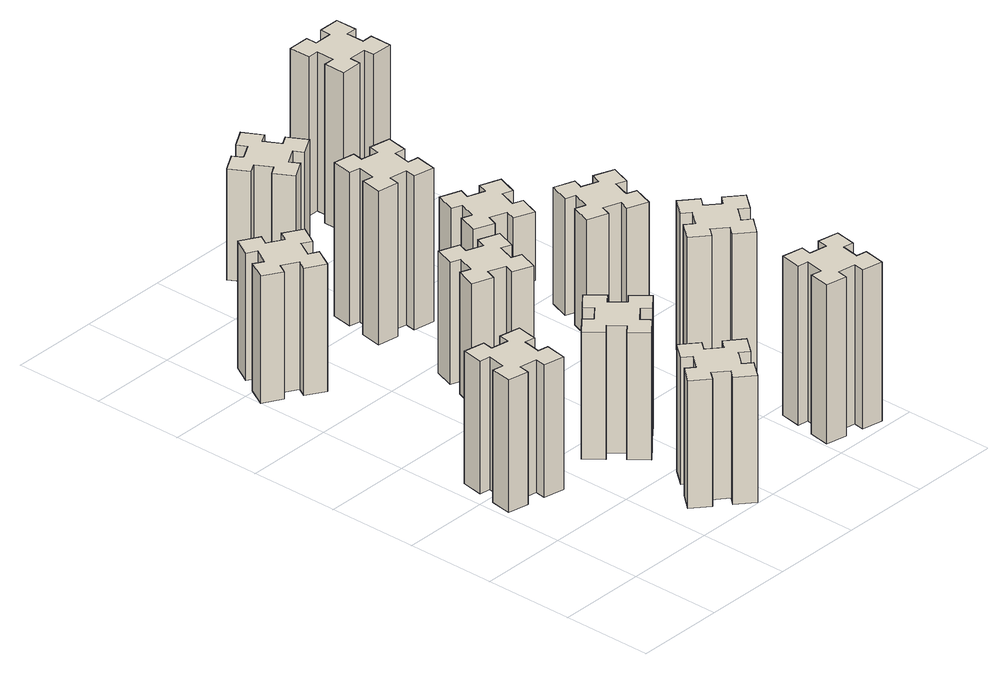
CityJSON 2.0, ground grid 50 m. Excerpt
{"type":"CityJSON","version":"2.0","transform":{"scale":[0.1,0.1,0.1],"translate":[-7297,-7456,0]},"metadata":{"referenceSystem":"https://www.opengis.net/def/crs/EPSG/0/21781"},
"CityObjects":{
"building1":{"type":"Building","attributes":{"class":"1000","function":"1000","usage":"1000","yearOfConstruction":2016,"roofType":"1000","measuredHeight":75,"storeysAboveGround":30,"storeysBelowGround":0},"geometry":[{"type":"Solid","lod":"1","boundaries":[[[[0,1,2,3,4,5,6,7,8,9,10,11,12,13,14,15,16,17,18,19]],[[17,16,20,21]],[[16,15,22,20]],[[15,14,23,22]],[[14,13,24,23]],[[13,12,25,24]],[[12,11,26,25]],[[11,10,27,26]],[[10,9,28,27]],[[9,8,29,28]],[[8,7,30,29]],[[7,6,31,30]],[[6,5,32,31]],[[5,4,33,32]],[[4,3,34,33]],[[3,2,35,34]],[[2,1,36,35]],[[1,0,37,36]],[[0,19,38,37]],[[19,18,39,38]],[[18,17,21,39]],[[24,25,26,27,28,29,30,31,32,33,34,35,36,37,38,39,21,20,22,23]]]]}]},
"building2":{"type":"Building","attributes":{"class":"1000","function":"1000","usage":"1000","yearOfConstruction":2016,"roofType":"1000","measuredHeight":72,"storeysAboveGround":30,"storeysBelowGround":0},"geometry":[{"type":"Solid","lod":"1","boundaries":[[[[40,41,42,43,44,45,46,47,48,49,50,51,52,53,54,55,56,57,58,59]],[[57,56,60,61]],[[56,55,62,60]],[[55,54,63,62]],[[54,53,64,63]],[[53,52,65,64]],[[52,51,66,65]],[[51,50,67,66]],[[50,49,68,67]],[[49,48,69,68]],[[48,47,70,69]],[[47,46,71,70]],[[46,45,72,71]],[[45,44,73,72]],[[44,43,74,73]],[[43,42,75,74]],[[42,41,76,75]],[[41,40,77,76]],[[40,59,78,77]],[[59,58,79,78]],[[58,57,61,79]],[[64,65,66,67,68,69,70,71,72,73,74,75,76,77,78,79,61,60,62,63]]]]}]},
"building3":{"type":"Building","attributes":{"class":"1000","function":"1000","usage":"1000","yearOfConstruction":2016,"roofType":"1000","measuredHeight":72,"storeysAboveGround":30,"storeysBelowGround":0},"geometry":[{"type":"Solid","lod":"1","boundaries":[[[[80,81,82,83,84,85,86,87,88,89,90,91,92,93,94,95,96,97,98,99]],[[97,96,100,101]],[[96,95,102,100]],[[95,94,103,102]],[[94,93,104,103]],[[93,92,105,104]],[[92,91,106,105]],[[91,90,107,106]],[[90,89,108,107]],[[89,88,109,108]],[[88,87,110,109]],[[87,86,111,110]],[[86,85,112,111]],[[85,84,113,112]],[[84,83,114,113]],[[83,82,115,114]],[[82,81,116,115]],[[81,80,117,116]],[[80,99,118,117]],[[99,98,119,118]],[[98,97,101,119]],[[104,105,106,107,108,109,110,111,112,113,114,115,116,117,118,119,101,100,102,103]]]]}]},
"building4":{"type":"Building","attributes":{"class":"1000","function":"1000","usage":"1000","yearOfConstruction":2016,"roofType":"1000","measuredHeight":72,"storeysAboveGround":30,"storeysBelowGround":0},"geometry":[{"type":"Solid","lod":"1","boundaries":[[[[120,121,122,123,124,125,126,127,128,129,130,131,132,133,134,135,136,137,138,139]],[[137,136,140,141]],[[136,135,142,140]],[[135,134,143,142]],[[134,133,144,143]],[[133,132,145,144]],[[132,131,146,145]],[[131,130,147,146]],[[130,129,148,147]],[[129,128,149,148]],[[128,127,150,149]],[[127,126,151,150]],[[126,125,152,151]],[[125,124,153,152]],[[124,123,154,153]],[[123,122,155,154]],[[122,121,156,155]],[[121,120,157,156]],[[120,139,158,157]],[[139,138,159,158]],[[138,137,141,159]],[[144,145,146,147,148,149,150,151,152,153,154,155,156,157,158,159,141,140,142,143]]]]}]},
"building5":{"type":"Building","attributes":{"class":"1000","function":"1000","usage":"1000","yearOfConstruction":2016,"roofType":"1000","measuredHeight":69,"storeysAboveGround":30,"storeysBelowGround":0},"geometry":[{"type":"Solid","lod":"1","boundaries":[[[[160,161,162,163,164,165,166,167,168,169,170,171,172,173,174,175,176,177,178,179]],[[177,176,180,181]],[[176,175,182,180]],[[175,174,183,182]],[[174,173,184,183]],[[173,172,185,184]],[[172,171,186,185]],[[171,170,187,186]],[[170,169,188,187]],[[169,168,189,188]],[[168,167,190,189]],[[167,166,191,190]],[[166,165,192,191]],[[165,164,193,192]],[[164,163,194,193]],[[163,162,195,194]],[[162,161,196,195]],[[161,160,197,196]],[[160,179,198,197]],[[179,178,199,198]],[[178,177,181,199]],[[184,185,186,187,188,189,190,191,192,193,194,195,196,197,198,199,181,180,182,183]]]]}]},
"building6":{"type":"Building","attributes":{"class":"1000","function":"1000","usage":"1000","yearOfConstruction":2016,"roofType":"1000","measuredHeight":87,"storeysAboveGround":30,"storeysBelowGround":0},"geometry":[{"type":"Solid","lod":"1","boundaries":[[[[200,201,202,203,204,205,206,207,208,209,210,211,212,213,214,215,216,217,218,219]],[[217,216,220,221]],[[216,215,222,220]],[[215,214,223,222]],[[214,213,224,223]],[[213,212,225,224]],[[212,211,226,225]],[[211,210,227,226]],[[210,209,228,227]],[[209,208,229,228]],[[208,207,230,229]],[[207,206,231,230]],[[206,205,232,231]],[[205,204,233,232]],[[204,203,234,233]],[[203,202,235,234]],[[202,201,236,235]],[[201,200,237,236]],[[200,219,238,237]],[[219,218,239,238]],[[218,217,221,239]],[[224,225,226,227,228,229,230,231,232,233,234,235,236,237,238,239,221,220,222,223]]]]}]},
"building7":{"type":"Building","attributes":{"class":"1000","function":"1000","usage":"1000","yearOfConstruction":2016,"roofType":"1000","measuredHeight":90,"storeysAboveGround":30,"storeysBelowGround":0},"geometry":[{"type":"Solid","lod":"1","boundaries":[[[[240,241,242,243,244,245,246,247,248,249,250,251,252,253,254,255,256,257,258,259]],[[257,256,260,261]],[[256,255,262,260]],[[255,254,263,262]],[[254,253,264,263]],[[253,252,265,264]],[[252,251,266,265]],[[251,250,267,266]],[[250,249,268,267]],[[249,248,269,268]],[[248,247,270,269]],[[247,246,271,270]],[[246,245,272,271]],[[245,244,273,272]],[[244,243,274,273]],[[243,242,275,274]],[[242,241,276,275]],[[241,240,277,276]],[[240,259,278,277]],[[259,258,279,278]],[[258,257,261,279]],[[264,265,266,267,268,269,270,271,272,273,274,275,276,277,278,279,261,260,262,263]]]]}]},
"building8":{"type":"Building","attributes":{"class":"1000","function":"1000","usage":"1000","yearOfConstruction":2016,"roofType":"1000","measuredHeight":63,"storeysAboveGround":30,"storeysBelowGround":0},"geometry":[{"type":"Solid","lod":"1","boundaries":[[[[280,281,282,283,284,285,286,287,288,289,290,291,292,293,294,295,296,297,298,299]],[[297,296,300,301]],[[296,295,302,300]],[[295,294,303,302]],[[294,293,304,303]],[[293,292,305,304]],[[292,291,306,305]],[[291,290,307,306]],[[290,289,308,307]],[[289,288,309,308]],[[288,287,310,309]],[[287,286,311,310]],[[286,285,312,311]],[[285,284,313,312]],[[284,283,314,313]],[[283,282,315,314]],[[282,281,316,315]],[[281,280,317,316]],[[280,299,318,317]],[[299,298,319,318]],[[298,297,301,319]],[[304,305,306,307,308,309,310,311,312,313,314,315,316,317,318,319,301,300,302,303]]]]}]},
"building9":{"type":"Building","attributes":{"class":"1000","function":"1000","usage":"1000","yearOfConstruction":2016,"roofType":"1000","measuredHeight":84,"storeysAboveGround":30,"storeysBelowGround":0},"geometry":[{"type":"Solid","lod":"1","boundaries":[[[[320,321,322,323,324,325,326,327,328,329,330,331,332,333,334,335,336,337,338,339]],[[337,336,340,341]],[[336,335,342,340]],[[335,334,343,342]],[[334,333,344,343]],[[333,332,345,344]],[[332,331,346,345]],[[331,330,347,346]],[[330,329,348,347]],[[329,328,349,348]],[[328,327,350,349]],[[327,326,351,350]],[[326,325,352,351]],[[325,324,353,352]],[[324,323,354,353]],[[323,322,355,354]],[[322,321,356,355]],[[321,320,357,356]],[[320,339,358,357]],[[339,338,359,358]],[[338,337,341,359]],[[344,345,346,347,348,349,350,351,352,353,354,355,356,357,358,359,341,340,342,343]]]]}]},
"building10":{"type":"Building","attributes":{"class":"1000","function":"1000","usage":"1000","yearOfConstruction":2016,"roofType":"1000","measuredHeight":66,"storeysAboveGround":30,"storeysBelowGround":0},"geometry":[{"type":"Solid","lod":"1","boundaries":[[[[360,361,362,363,364,365,366,367,368,369,370,371,372,373,374,375,376,377,378,379]],[[377,376,380,381]],[[376,375,382,380]],[[375,374,383,382]],[[374,373,384,383]],[[373,372,385,384]],[[372,371,386,385]],[[371,370,387,386]],[[370,369,388,387]],[[369,368,389,388]],[[368,367,390,389]],[[367,366,391,390]],[[366,365,392,391]],[[365,364,393,392]],[[364,363,394,393]],[[363,362,395,394]],[[362,361,396,395]],[[361,360,397,396]],[[360,379,398,397]],[[379,378,399,398]],[[378,377,381,399]],[[384,385,386,387,388,389,390,391,392,393,394,395,396,397,398,399,381,380,382,383]]]]}]},
"building11":{"type":"Building","attributes":{"class":"1000","function":"1000","usage":"1000","yearOfConstruction":2016,"roofType":"1000","measuredHeight":39,"storeysAboveGround":30,"storeysBelowGround":0},"geometry":[{"type":"Solid","lod":"1","boundaries":[[[[400,401,402,403,404,405,406,407,408,409,410,411,412,413,414,415,416,417,418,419]],[[417,416,420,421]],[[416,415,422,420]],[[415,414,423,422]],[[414,413,424,423]],[[413,412,425,424]],[[412,411,426,425]],[[411,410,427,426]],[[410,409,428,427]],[[409,408,429,428]],[[408,407,430,429]],[[407,406,431,430]],[[406,405,432,431]],[[405,404,433,432]],[[404,403,434,433]],[[403,402,435,434]],[[402,401,436,435]],[[401,400,437,436]],[[400,419,438,437]],[[419,418,439,438]],[[418,417,421,439]],[[424,425,426,427,428,429,430,431,432,433,434,435,436,437,438,439,421,420,422,423]]]]}]},
"building12":{"type":"Building","attributes":{"class":"1000","function":"1000","usage":"1000","yearOfConstruction":2016,"roofType":"1000","measuredHeight":90,"storeysAboveGround":30,"storeysBelowGround":0},"geometry":[{"type":"Solid","lod":"1","boundaries":[[[[440,441,442,443,444,445,446,447,448,449,450,451,452,453,454,455,456,457,458,459]],[[457,456,460,461]],[[456,455,462,460]],[[455,454,463,462]],[[454,453,464,463]],[[453,452,465,464]],[[452,451,466,465]],[[451,450,467,466]],[[450,449,468,467]],[[449,448,469,468]],[[448,447,470,469]],[[447,446,471,470]],[[446,445,472,471]],[[445,444,473,472]],[[444,443,474,473]],[[443,442,475,474]],[[442,441,476,475]],[[441,440,477,476]],[[440,459,478,477]],[[459,458,479,478]],[[458,457,461,479]],[[464,465,466,467,468,469,470,471,472,473,474,475,476,477,478,479,461,460,462,463]]]]}]}
},
"vertices":[
[335,917,0],[352,1015,0],[411,1005,0],[432,1123,0],[314,1144,0],[304,1085,0],[205,1102,0],[216,1161,0],[97,1182,0],[77,1064,0],[136,1054,0],[118,955,0],[59,966,0],[38,847,0],[157,827,0],[167,886,0],[265,868,0],[255,809,0],[373,788,0],[394,907,0],[265,868,750],[255,809,750],[167,886,750],[157,827,750],[38,847,750],[59,966,750],[118,955,750],[136,1054,750],[77,1064,750],[97,1182,750],[216,1161,750],[205,1102,750],[304,1085,750],[314,1144,750],[432,1123,750],[411,1005,750],[352,1015,750],[335,917,750],[394,907,750],[373,788,750],
[766,193,0],[843,129,0],[804,83,0],[896,6,0],[973,98,0],[927,136,0],[992,213,0],[1038,174,0],[1115,266,0],[1023,343,0],[984,297,0],[908,362,0],[946,408,0],[854,485,0],[777,393,0],[823,354,0],[759,278,0],[713,316,0],[636,224,0],[728,147,0],[759,278,720],[713,316,720],[823,354,720],[777,393,720],[854,485,720],[946,408,720],[908,362,720],[984,297,720],[1023,343,720],[1115,266,720],[1038,174,720],[992,213,720],[927,136,720],[973,98,720],[896,6,720],[804,83,720],[843,129,720],[766,193,720],[728,147,720],[636,224,720],
[306,2367,0],[356,2454,0],[408,2424,0],[468,2528,0],[364,2588,0],[334,2536,0],[247,2586,0],[277,2638,0],[173,2698,0],[113,2594,0],[165,2564,0],[115,2477,0],[63,2507,0],[3,2403,0],[107,2343,0],[137,2395,0],[224,2345,0],[194,2293,0],[298,2233,0],[358,2337,0],[224,2345,720],[194,2293,720],[137,2395,720],[107,2343,720],[3,2403,720],[63,2507,720],[115,2477,720],[165,2564,720],[113,2594,720],[173,2698,720],[277,2638,720],[247,2586,720],[334,2536,720],[364,2588,720],[468,2528,720],[408,2424,720],[356,2454,720],[306,2367,720],[358,2337,720],[298,2233,720],
[843,1002,0],[766,937,0],[728,983,0],[636,906,0],[713,814,0],[759,853,0],[823,776,0],[777,738,0],[854,646,0],[946,723,0],[908,769,0],[984,833,0],[1023,787,0],[1115,864,0],[1038,956,0],[992,918,0],[927,994,0],[973,1033,0],[896,1125,0],[804,1048,0],[927,994,720],[973,1033,720],[992,918,720],[1038,956,720],[1115,864,720],[1023,787,720],[984,833,720],[908,769,720],[946,723,720],[854,646,720],[777,738,720],[823,776,720],[759,853,720],[713,814,720],[636,906,720],[728,983,720],[766,937,720],[843,1002,720],[804,1048,720],[896,1125,720],
[962,1641,0],[996,1735,0],[1052,1714,0],[1093,1827,0],[980,1868,0],[960,1812,0],[866,1846,0],[887,1902,0],[774,1943,0],[733,1830,0],[789,1810,0],[755,1716,0],[699,1737,0],[657,1624,0],[770,1583,0],[791,1639,0],[885,1605,0],[864,1549,0],[977,1507,0],[1018,1620,0],[885,1605,690],[864,1549,690],[791,1639,690],[770,1583,690],[657,1624,690],[699,1737,690],[755,1716,690],[789,1810,690],[733,1830,690],[774,1943,690],[887,1902,690],[866,1846,690],[960,1812,690],[980,1868,690],[1093,1827,690],[1052,1714,690],[996,1735,690],[962,1641,690],[1018,1620,690],[977,1507,690],
[876,2534,0],[858,2435,0],[799,2446,0],[778,2327,0],[897,2307,0],[907,2366,0],[1005,2348,0],[995,2289,0],[1113,2268,0],[1134,2387,0],[1075,2397,0],[1092,2495,0],[1151,2485,0],[1172,2603,0],[1054,2624,0],[1044,2565,0],[945,2582,0],[956,2641,0],[837,2662,0],[817,2544,0],[945,2582,870],[956,2641,870],[1044,2565,870],[1054,2624,870],[1172,2603,870],[1151,2485,870],[1092,2495,870],[1075,2397,870],[1134,2387,870],[1113,2268,870],[995,2289,870],[1005,2348,870],[907,2366,870],[897,2307,870],[778,2327,870],[799,2446,870],[858,2435,870],[876,2534,870],[817,2544,870],[837,2662,870],
[1784,345,0],[1685,362,0],[1696,421,0],[1577,442,0],[1557,324,0],[1616,314,0],[1598,215,0],[1539,226,0],[1518,107,0],[1637,87,0],[1647,146,0],[1745,128,0],[1735,69,0],[1853,48,0],[1874,167,0],[1815,177,0],[1832,275,0],[1891,265,0],[1912,383,0],[1794,404,0],[1832,275,900],[1891,265,900],[1815,177,900],[1874,167,900],[1853,48,900],[1735,69,900],[1745,128,900],[1647,146,900],[1637,87,900],[1518,107,900],[1539,226,900],[1598,215,900],[1616,314,900],[1557,324,900],[1577,442,900],[1696,421,900],[1685,362,900],[1784,345,900],[1794,404,900],[1912,383,900],
[855,3194,0],[905,3107,0],[853,3077,0],[913,2973,0],[1017,3033,0],[987,3085,0],[1074,3135,0],[1104,3083,0],[1208,3143,0],[1148,3247,0],[1096,3217,0],[1046,3304,0],[1098,3334,0],[1038,3438,0],[934,3378,0],[964,3326,0],[877,3276,0],[847,3328,0],[743,3268,0],[803,3164,0],[877,3276,630],[847,3328,630],[964,3326,630],[934,3378,630],[1038,3438,630],[1098,3334,630],[1046,3304,630],[1096,3217,630],[1148,3247,630],[1208,3143,630],[1104,3083,630],[1074,3135,630],[987,3085,630],[1017,3033,630],[913,2973,630],[853,3077,630],[905,3107,630],[855,3194,630],[803,3164,630],[743,3268,630],
[1767,876,0],[1832,953,0],[1878,914,0],[1955,1006,0],[1863,1083,0],[1824,1037,0],[1748,1102,0],[1786,1148,0],[1694,1225,0],[1617,1133,0],[1663,1094,0],[1599,1018,0],[1553,1056,0],[1476,964,0],[1568,887,0],[1606,933,0],[1683,869,0],[1644,823,0],[1736,746,0],[1813,838,0],[1683,869,840],[1644,823,840],[1606,933,840],[1568,887,840],[1476,964,840],[1553,1056,840],[1599,1018,840],[1663,1094,840],[1617,1133,840],[1694,1225,840],[1786,1148,840],[1748,1102,840],[1824,1037,840],[1863,1083,840],[1955,1006,840],[1878,914,840],[1832,953,840],[1767,876,840],[1813,838,840],[1736,746,840],
[1800,1812,0],[1706,1846,0],[1727,1902,0],[1614,1943,0],[1573,1830,0],[1629,1810,0],[1595,1716,0],[1539,1737,0],[1497,1624,0],[1610,1583,0],[1631,1639,0],[1725,1605,0],[1704,1549,0],[1817,1507,0],[1858,1620,0],[1802,1641,0],[1836,1735,0],[1892,1714,0],[1933,1827,0],[1820,1868,0],[1836,1735,660],[1892,1714,660],[1802,1641,660],[1858,1620,660],[1817,1507,660],[1704,1549,660],[1725,1605,660],[1631,1639,660],[1610,1583,660],[1497,1624,660],[1539,1737,660],[1595,1716,660],[1629,1810,660],[1573,1830,660],[1614,1943,660],[1727,1902,660],[1706,1846,660],[1800,1812,660],[1820,1868,660],[1933,1827,660],
[1700,2452,0],[1606,2486,0],[1627,2542,0],[1514,2583,0],[1473,2470,0],[1529,2450,0],[1495,2356,0],[1439,2377,0],[1397,2264,0],[1510,2223,0],[1531,2279,0],[1625,2245,0],[1604,2189,0],[1717,2147,0],[1758,2260,0],[1702,2281,0],[1736,2375,0],[1792,2354,0],[1833,2467,0],[1720,2508,0],[1736,2375,390],[1792,2354,390],[1702,2281,390],[1758,2260,390],[1717,2147,390],[1604,2189,390],[1625,2245,390],[1531,2279,390],[1510,2223,390],[1397,2264,390],[1439,2377,390],[1495,2356,390],[1529,2450,390],[1473,2470,390],[1514,2583,390],[1627,2542,390],[1606,2486,390],[1700,2452,390],[1720,2508,390],[1833,2467,390],
[1565,3195,0],[1665,3195,0],[1665,3135,0],[1785,3135,0],[1785,3255,0],[1725,3255,0],[1725,3355,0],[1785,3355,0],[1785,3475,0],[1665,3475,0],[1665,3415,0],[1565,3415,0],[1565,3475,0],[1445,3475,0],[1445,3355,0],[1505,3355,0],[1505,3255,0],[1445,3255,0],[1445,3135,0],[1565,3135,0],[1505,3255,900],[1445,3255,900],[1505,3355,900],[1445,3355,900],[1445,3475,900],[1565,3475,900],[1565,3415,900],[1665,3415,900],[1665,3475,900],[1785,3475,900],[1785,3355,900],[1725,3355,900],[1725,3255,900],[1785,3255,900],[1785,3135,900],[1665,3135,900],[1665,3195,900],[1565,3195,900],[1565,3135,900],[1445,3135,900]
]}
